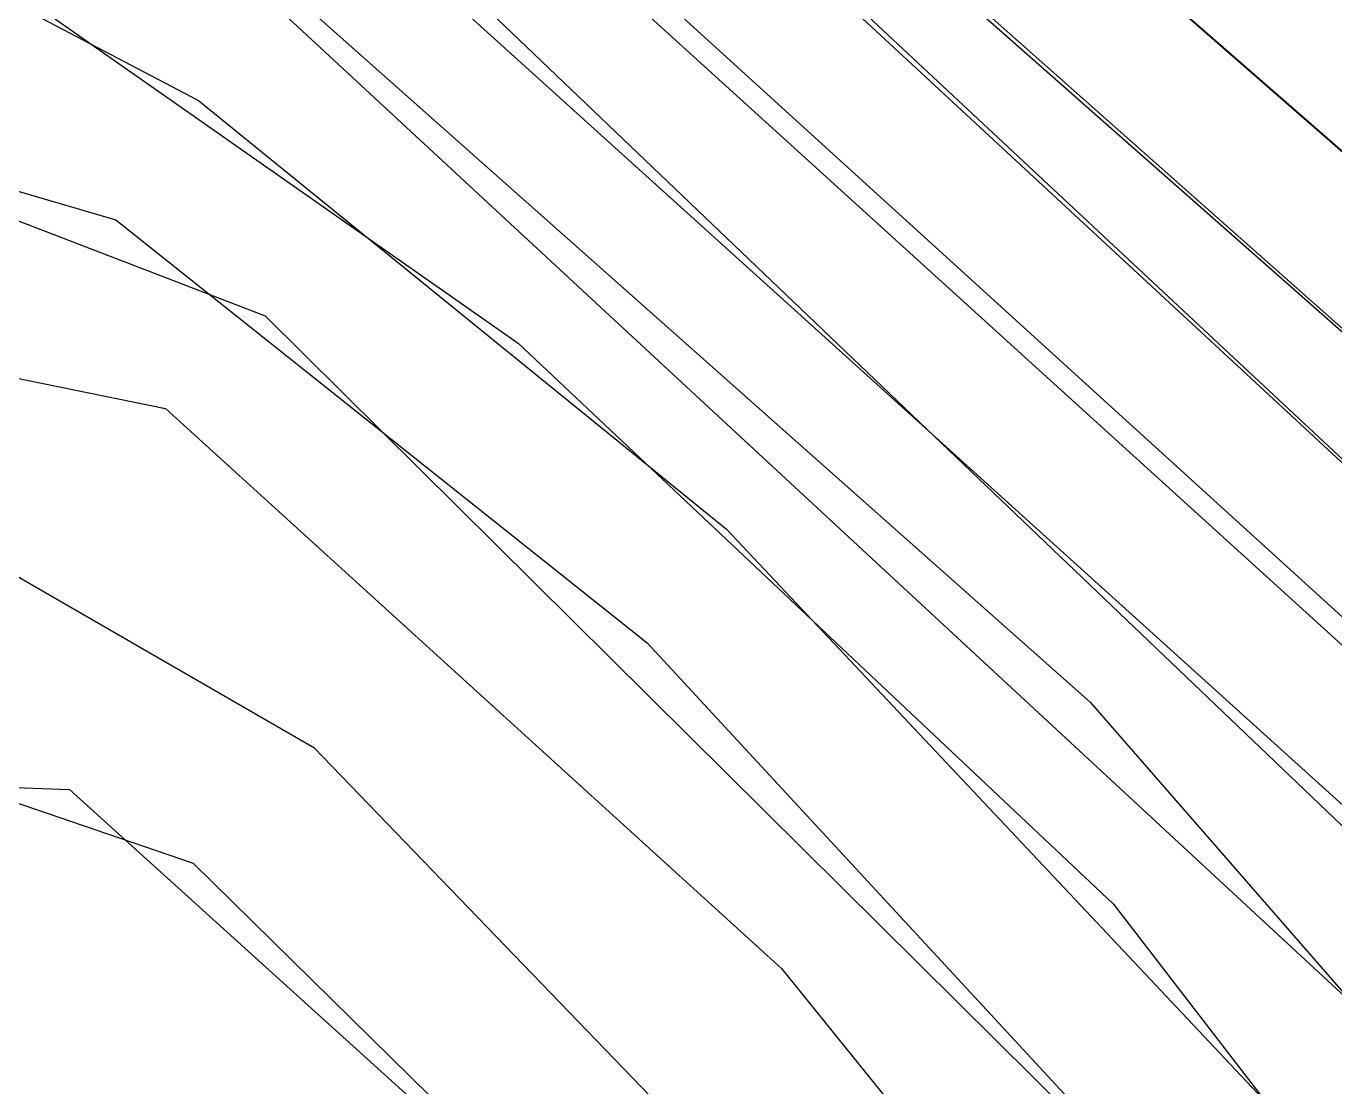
# Model space of a CAD drawing. Extents: x 104.513 to 104.5295, y 28.4567 to 28.4663.
# Drawn here: x 104.5132073 to 104.5134323, y 28.4613144 to 28.4614967 of the extents above; entities that cross this region are included whole.
import ezdxf

# ---------------------------------------------------------------- set-up
doc = ezdxf.new("R2010")
doc.units = 0
doc.header["$MEASUREMENT"] = 0
for name, color, linetype in [('Contour_Line_Intermediate', 7, 'Continuous'), ('Contour_Line_Major', 7, 'Continuous'), ('Contour_Line_Minor', 7, 'Continuous'), ('Iso-height_Area', 7, 'Continuous')]:
    doc.layers.add(name, color=color, linetype=linetype)

msp = doc.modelspace()

# ---------------------------------------------------------------- linework, layer by layer
at = {"layer": 'Contour_Line_Intermediate', "color": 0}
msp.add_polyline3d([(104.51298237, 28.46160848, 415), (104.51314486, 28.4616312, 415), (104.51321814, 28.4616172, 415), (104.51327059, 28.46158921, 415), (104.51355368, 28.46133828, 415), (104.51364613, 28.46114327, 415), (104.51370043, 28.46107389, 415), (104.51375487, 28.46103698, 415), (104.51383021, 28.46101009, 415), (104.51394969, 28.4610045, 415), (104.51405471, 28.46102254, 415), (104.51462887, 28.46120314, 415), (104.51488518, 28.46126795, 415), (104.51501083, 28.46131564, 415), (104.51518131, 28.46142651, 415), (104.51543061, 28.46166819, 415), (104.51570507, 28.46183078, 415), (104.51589695, 28.46210208, 415), (104.51602053, 28.46223794, 415), (104.51611947, 28.46232232, 415), (104.51629346, 28.46242373, 415)], dxfattribs=at)
at = {"layer": 'Contour_Line_Major', "color": 0}
msp.add_polyline3d([(104.51298237, 28.46146187, 410), (104.51313569, 28.46151859, 410), (104.51318489, 28.46151128, 410), (104.51323696, 28.46148391, 410), (104.51332768, 28.46141024, 410), (104.51342959, 28.46130211, 410), (104.51354405, 28.46107802, 410), (104.51359375, 28.46101261, 410), (104.51367592, 28.46095668, 410), (104.51378863, 28.46092537, 410), (104.51390504, 28.46092179, 410), (104.51401137, 28.46093756, 410), (104.51444123, 28.46108094, 410), (104.51488688, 28.46118178, 410), (104.51500608, 28.46122031, 410), (104.5151853, 28.46132108, 410), (104.51547578, 28.46159106, 410), (104.51578854, 28.46175646, 410), (104.51584869, 28.46183589, 410), (104.51596497, 28.46205383, 410), (104.51603617, 28.46214662, 410), (104.51616578, 28.4622612, 410)], dxfattribs=at)
at = {"layer": 'Contour_Line_Minor', "color": 0}
for points in [[(104.51298237, 28.46162952, 416), (104.51315286, 28.4616513, 416), (104.51322748, 28.46163356, 416), (104.5132951, 28.4615959, 416), (104.51357014, 28.46135599, 416), (104.51360352, 28.4613071, 416), (104.51366126, 28.46116763, 416), (104.51371654, 28.46108928, 416), (104.51380352, 28.46104025, 416), (104.51387926, 28.46102245, 416), (104.5139603, 28.46102173, 416), (104.51409373, 28.46104893, 416), (104.51463619, 28.46122026, 416), (104.51487731, 28.46128379, 416), (104.51501966, 28.46133796, 416), (104.51516781, 28.46143645, 416), (104.51541962, 28.46168135, 416), (104.51567836, 28.46183977, 416), (104.51575642, 28.46192673, 416), (104.5158928, 28.46212221, 416), (104.51601362, 28.46225298, 416), (104.5161297, 28.46235086, 416), (104.51625134, 28.46242049, 416)], [(104.51298237, 28.46158491, 414), (104.51313615, 28.46161132, 414), (104.51323251, 28.46159137, 414), (104.51334363, 28.46150628, 414), (104.51351801, 28.46134338, 414), (104.51365992, 28.46108161, 414), (104.51373398, 28.46102186, 414), (104.51385904, 28.46098852, 414), (104.51394256, 28.4609883, 414), (104.51406149, 28.46100965, 414), (104.5144736, 28.46114346, 414), (104.51489209, 28.46125308, 414), (104.5150047, 28.46129397, 414), (104.51519685, 28.46141789, 414), (104.51543091, 28.46164619, 414), (104.51570875, 28.46180978, 414), (104.51578455, 28.46189271, 414), (104.51588202, 28.4620513, 414), (104.51599025, 28.46218515, 414), (104.51612408, 28.46230547, 414), (104.51629341, 28.46240597, 414)], [(104.51298237, 28.46155778, 413), (104.51314952, 28.46159732, 413), (104.51326474, 28.46154353, 413), (104.51349718, 28.46133254, 413), (104.51361214, 28.46110719, 413), (104.5136475, 28.46106038, 413), (104.51371544, 28.46100758, 413), (104.5138493, 28.4609717, 413), (104.51397626, 28.4609764, 413), (104.5140662, 28.46099698, 413), (104.51446597, 28.46112778, 413), (104.51500692, 28.46127593, 413), (104.51516256, 28.46136701, 413), (104.51542045, 28.46161462, 413), (104.51572286, 28.46179232, 413), (104.51579968, 28.46187793, 413), (104.51589506, 28.462041, 413), (104.51600268, 28.46217645, 413), (104.51613483, 28.46229381, 413), (104.51629336, 28.46238822, 413)], [(104.51298237, 28.46153066, 412), (104.51315095, 28.46156466, 412), (104.51324909, 28.46152962, 412), (104.51346608, 28.46133348, 412), (104.51351493, 28.46126017, 412), (104.51359281, 28.46109383, 412), (104.51365116, 28.46102298, 412), (104.51372958, 28.46098005, 412), (104.51383957, 28.46095489, 412), (104.51396889, 28.46095973, 412), (104.51406154, 28.46098119, 412), (104.51446596, 28.46111443, 412), (104.51488348, 28.46121678, 412), (104.51501732, 28.46126095, 412), (104.51517066, 28.46135352, 412), (104.51543915, 28.46160691, 412), (104.51574407, 28.46177971, 412), (104.51580609, 28.46184642, 412), (104.51592087, 28.46204983, 412), (104.5160151, 28.46216774, 412), (104.51613257, 28.46227399, 412), (104.51629353, 28.46237179, 412)], [(104.51298237, 28.46149965, 411), (104.5131407, 28.46153959, 411), (104.51323344, 28.4615157, 411), (104.5134498, 28.46131526, 411), (104.51349402, 28.46124886, 411), (104.5135608, 28.46109825, 411), (104.51361416, 28.46102655, 411), (104.51368557, 28.460976, 411), (104.51379764, 28.46094209, 411), (104.51391114, 28.46093757, 411), (104.51400141, 28.46095099, 411), (104.51447098, 28.46110262, 411), (104.51487523, 28.46119728, 411), (104.51501654, 28.46124226, 411), (104.5151832, 28.4613426, 411), (104.51545089, 28.46159549, 411), (104.51575614, 28.46176455, 411), (104.51583202, 28.46185003, 411), (104.51594957, 28.46206116, 411), (104.51603114, 28.46216435, 411), (104.51615651, 28.46227268, 411)], [(104.51298237, 28.46141744, 409), (104.51310922, 28.46147705, 409), (104.51315141, 28.46148419, 409), (104.51322271, 28.46146344, 409), (104.51331405, 28.46139071, 409), (104.51341303, 28.46128379, 409), (104.51355806, 28.46101304, 409), (104.51365505, 28.46094152, 409), (104.51377829, 28.46090961, 409), (104.51389855, 28.46090616, 409), (104.5140297, 28.46092786, 409), (104.51443641, 28.46106647, 409), (104.5150024, 28.46119985, 409), (104.51516367, 28.46128325, 409), (104.51549736, 28.46158387, 409), (104.51571507, 28.46168983, 409), (104.51579031, 28.46174006, 409), (104.51588114, 28.46184443, 409), (104.51595694, 28.46200977, 409), (104.51604383, 28.4621331, 409), (104.51617375, 28.46225075, 409)], [(104.51298237, 28.46097843, 408), (104.51302719, 28.4611002, 408), (104.51302743, 28.46118393, 408), (104.5130084, 28.46126082, 408), (104.51301578, 28.46135165, 408), (104.51308571, 28.4614316, 408), (104.51313683, 28.46145021, 408), (104.51323126, 28.46143103, 408), (104.51333718, 28.46133474, 408), (104.51340811, 28.46124695, 408), (104.51350258, 28.46104738, 408), (104.51356291, 28.46097487, 408), (104.51363508, 28.46092733, 408), (104.51376914, 28.46089364, 408), (104.51389206, 28.46089052, 408), (104.51402563, 28.46091284, 408), (104.51442677, 28.46105088, 408), (104.51488943, 28.46114687, 408), (104.51505014, 28.46119982, 408), (104.51521792, 28.46130491, 408)], [(104.51298237, 28.46092423, 407), (104.51304113, 28.46101876, 407), (104.51306618, 28.4610961, 407), (104.51305224, 28.46127938, 407), (104.51306065, 28.46134877, 407), (104.51311723, 28.46141092, 407), (104.51315659, 28.46143053, 407), (104.51325678, 28.46137272, 407), (104.51335912, 28.46126674, 407), (104.51348419, 28.46102337, 407), (104.51354792, 28.46095451, 407), (104.51364837, 28.46090205, 407), (104.51375999, 28.46087768, 407), (104.51397304, 28.46088597, 407), (104.51442182, 28.46103679, 407), (104.51487986, 28.46112634, 407), (104.51505215, 28.46118065, 407), (104.51522851, 28.46129172, 407)], [(104.51298237, 28.46088707, 406), (104.51303153, 28.46093354, 406), (104.51307469, 28.46101265, 406), (104.51309113, 28.46109271, 406), (104.51310164, 28.46130289, 406), (104.5131156, 28.46134159, 406), (104.51314734, 28.46136806, 406), (104.51321475, 28.46136552, 406), (104.51331914, 28.46127122, 406), (104.513385, 28.46116729, 406), (104.51344869, 28.46102551, 406), (104.51352594, 28.46093912, 406), (104.51360459, 28.46089644, 406), (104.51375083, 28.46086171, 406), (104.51396567, 28.46086978, 406), (104.51441914, 28.46102328, 406), (104.51487948, 28.4611074, 406), (104.51505422, 28.46116348, 406), (104.5152143, 28.461257, 406)]]:
    msp.add_polyline3d(points, dxfattribs=at)
at = {"layer": 'Iso-height_Area', "color": 0}
for points in [[(104.51298237, 28.46614898, 406), (104.51298237, 28.46159623, 406), (104.51298237, 28.46159623, 406), (104.51298237, 28.46102037, 406), (104.51300152, 28.46092797, 406), (104.51303043, 28.46094182, 406), (104.51307469, 28.46101265, 406), (104.51309465, 28.46113356, 406), (104.5130942, 28.46126188, 406), (104.5131156, 28.46134159, 406), (104.51314734, 28.46136806, 406), (104.51318014, 28.46137202, 406), (104.51323602, 28.46135286, 406), (104.51331914, 28.46127122, 406), (104.513385, 28.46116729, 406), (104.51344869, 28.46102551, 406), (104.51350333, 28.46095835, 406), (104.51360459, 28.46089644, 406), (104.51375083, 28.46086171, 406), (104.51396567, 28.46086978, 406), (104.51441914, 28.46102328, 406), (104.51487948, 28.4611074, 406), (104.51501077, 28.46114677, 406), (104.51509747, 28.46118401, 406)], [(104.51298237, 28.46614898, 407), (104.51298237, 28.46159623, 407), (104.51298237, 28.46159623, 407), (104.51298776, 28.4609415, 407), (104.51304113, 28.46101876, 407), (104.51306618, 28.4610961, 407), (104.51305224, 28.46127938, 407), (104.51306065, 28.46134877, 407), (104.51311723, 28.46141092, 407), (104.51315659, 28.46143053, 407), (104.51325678, 28.46137272, 407), (104.51335912, 28.46126674, 407), (104.51348419, 28.46102337, 407), (104.51354792, 28.46095451, 407), (104.51364837, 28.46090205, 407), (104.51375999, 28.46087768, 407), (104.51397304, 28.46088597, 407), (104.51442182, 28.46103679, 407), (104.51487986, 28.46112634, 407), (104.51502108, 28.46116849, 407), (104.51513239, 28.46122358, 407)], [(104.51298237, 28.46614898, 408), (104.51298237, 28.46159623, 408), (104.51298237, 28.46159623, 408), (104.512991, 28.46101327, 408), (104.51300467, 28.46102448, 408), (104.51302719, 28.4611002, 408), (104.51302743, 28.46118393, 408), (104.5130084, 28.46126082, 408), (104.51301578, 28.46135165, 408), (104.51308571, 28.4614316, 408), (104.51313683, 28.46145021, 408), (104.51323126, 28.46143103, 408), (104.51333718, 28.46133474, 408), (104.51340811, 28.46124695, 408), (104.51350258, 28.46104738, 408), (104.51356291, 28.46097487, 408), (104.51363508, 28.46092733, 408), (104.51376914, 28.46089364, 408), (104.51398041, 28.46090216, 408), (104.51442677, 28.46105088, 408), (104.51488943, 28.46114687, 408), (104.51501144, 28.46118386, 408), (104.51517379, 28.46127074, 408)], [(104.51298237, 28.46614898, 409), (104.51298237, 28.46159623, 409), (104.51298237, 28.46159623, 409), (104.51298237, 28.46144458, 409), (104.51301768, 28.46144017, 409), (104.51315141, 28.46148419, 409), (104.51324842, 28.4614469, 409), (104.51341303, 28.46128379, 409), (104.51355806, 28.46101304, 409), (104.51365505, 28.46094152, 409), (104.5137383, 28.46091613, 409), (104.51385899, 28.46090491, 409), (104.51398661, 28.46091804, 409), (104.51443641, 28.46106647, 409), (104.5150024, 28.46119985, 409), (104.51516367, 28.46128325, 409), (104.51549736, 28.46158387, 409), (104.51571507, 28.46168983, 409), (104.51579031, 28.46174006, 409), (104.51588114, 28.46184443, 409), (104.51595694, 28.46200977, 409), (104.51604383, 28.4621331, 409), (104.51617375, 28.46225075, 409)], [(104.51298237, 28.46614898, 410), (104.51298237, 28.46159623, 410), (104.51298237, 28.46159623, 410), (104.51299349, 28.46147707, 410), (104.51316038, 28.46151784, 410), (104.51321065, 28.46149911, 410), (104.5132919, 28.46144222, 410), (104.51339425, 28.46134582, 410), (104.51345011, 28.46127333, 410), (104.51357542, 28.46103204, 410), (104.5136461, 28.46097322, 410), (104.51375238, 28.46093072, 410), (104.51386842, 28.46092059, 410), (104.51401137, 28.46093756, 410), (104.51444123, 28.46108094, 410), (104.51488688, 28.46118178, 410), (104.51500608, 28.46122031, 410), (104.5151853, 28.46132108, 410), (104.51547578, 28.46159106, 410), (104.51578854, 28.46175646, 410), (104.51584869, 28.46183589, 410), (104.51596497, 28.46205383, 410), (104.51603617, 28.46214662, 410), (104.51616578, 28.4622612, 410)], [(104.51298237, 28.46614898, 411), (104.51298237, 28.46159623, 411), (104.51298237, 28.46159623, 411), (104.51298866, 28.46150517, 411), (104.5131407, 28.46153959, 411), (104.51321297, 28.46152603, 411), (104.51325324, 28.46150204, 411), (104.51339022, 28.46138056, 411), (104.51346941, 28.4612896, 411), (104.5135608, 28.46109825, 411), (104.51361416, 28.46102655, 411), (104.51368557, 28.460976, 411), (104.51379764, 28.46094209, 411), (104.51391114, 28.46093757, 411), (104.51400141, 28.46095099, 411), (104.51447098, 28.46110262, 411), (104.51487523, 28.46119728, 411), (104.51501654, 28.46124226, 411), (104.5151832, 28.4613426, 411)], [(104.51298237, 28.46614898, 412), (104.51298237, 28.46159623, 412), (104.51298237, 28.46159623, 412), (104.51298708, 28.46154504, 412), (104.51301304, 28.46153929, 412), (104.51315095, 28.46156466, 412), (104.51322273, 28.4615447, 412), (104.51327241, 28.46151315, 412), (104.5134822, 28.46131277, 412), (104.51357709, 28.46112051, 412), (104.51363401, 28.46103989, 412), (104.51369776, 28.46099362, 412), (104.513804, 28.46095978, 412), (104.51392162, 28.46095448, 412), (104.51401315, 28.46096872, 412), (104.51446596, 28.46111443, 412), (104.51488348, 28.46121678, 412), (104.51501732, 28.46126095, 412), (104.51517066, 28.46135352, 412)], [(104.51298237, 28.46614898, 413), (104.51298237, 28.46162549, 413), (104.51300277, 28.46157487, 413), (104.51315512, 28.46159623, 413), (104.51315512, 28.46159623, 413), (104.51323321, 28.461566, 413), (104.51329158, 28.46152425, 413), (104.51348216, 28.46135093, 413), (104.5135353, 28.46127393, 413), (104.51361214, 28.46110719, 413), (104.51366908, 28.46103972, 413), (104.51371544, 28.46100758, 413), (104.51381036, 28.46097747, 413), (104.51393209, 28.46097139, 413), (104.51402309, 28.46098585, 413), (104.51446597, 28.46112778, 413), (104.51500692, 28.46127593, 413), (104.51516256, 28.46136701, 413)], [(104.51298237, 28.46614898, 414), (104.51298237, 28.46162821, 414), (104.51299501, 28.4615917, 414), (104.51313685, 28.4616149, 414), (104.51322366, 28.46159623, 414), (104.51322366, 28.46159623, 414), (104.51332392, 28.46152324, 414), (104.51351801, 28.46134338, 414), (104.51365992, 28.46108161, 414), (104.51373398, 28.46102186, 414), (104.51381823, 28.46099458, 414), (104.51394256, 28.4609883, 414), (104.51406149, 28.46100965, 414), (104.5144736, 28.46114346, 414), (104.51489209, 28.46125308, 414), (104.5150047, 28.46129397, 414), (104.51519685, 28.46141789, 414), (104.51543091, 28.46164619, 414), (104.51570875, 28.46180978, 414), (104.51578455, 28.46189271, 414), (104.51588202, 28.4620513, 414), (104.51599025, 28.46218515, 414), (104.51612408, 28.46230547, 414), (104.51629341, 28.46240597, 414)], [(104.51298237, 28.46614898, 415), (104.51298385, 28.46169122, 415), (104.51299362, 28.46164007, 415), (104.5130165, 28.46162197, 415), (104.51314486, 28.4616312, 415), (104.51322338, 28.46161679, 415), (104.51326107, 28.46159623, 415), (104.51326107, 28.46159623, 415), (104.51355368, 28.46133828, 415), (104.51364613, 28.46114327, 415), (104.51370043, 28.46107389, 415), (104.51375487, 28.46103698, 415), (104.51383021, 28.46101009, 415), (104.51394969, 28.4610045, 415), (104.51402251, 28.46101494, 415), (104.51462887, 28.46120314, 415), (104.51488518, 28.46126795, 415), (104.51508942, 28.46135801, 415), (104.51522314, 28.46146364, 415), (104.51543061, 28.46166819, 415), (104.51570507, 28.46183078, 415), (104.51589695, 28.46210208, 415), (104.5160812, 28.46229264, 415), (104.51621367, 28.46238155, 415)], [(104.51298237, 28.46614898, 416), (104.51298237, 28.46176511, 416), (104.51299872, 28.46165562, 416), (104.5130291, 28.46164285, 416), (104.51319282, 28.4616449, 416), (104.51329492, 28.46159623, 416), (104.51329492, 28.46159623, 416), (104.51357014, 28.46135599, 416), (104.51367909, 28.46113734, 416), (104.51373814, 28.46107309, 416), (104.51380352, 28.46104025, 416), (104.51387926, 28.46102245, 416), (104.51404852, 28.46103676, 416), (104.51487731, 28.46128379, 416), (104.51505273, 28.46135468, 416), (104.51521374, 28.46147706, 416), (104.51541962, 28.46168135, 416), (104.51567836, 28.46183977, 416), (104.51575642, 28.46192673, 416), (104.5158928, 28.46212221, 416), (104.51605314, 28.46229022, 416), (104.51616541, 28.46237314, 416)]]:
    msp.add_polyline3d(points, dxfattribs=at)

doc.saveas('drawing.dxf')
